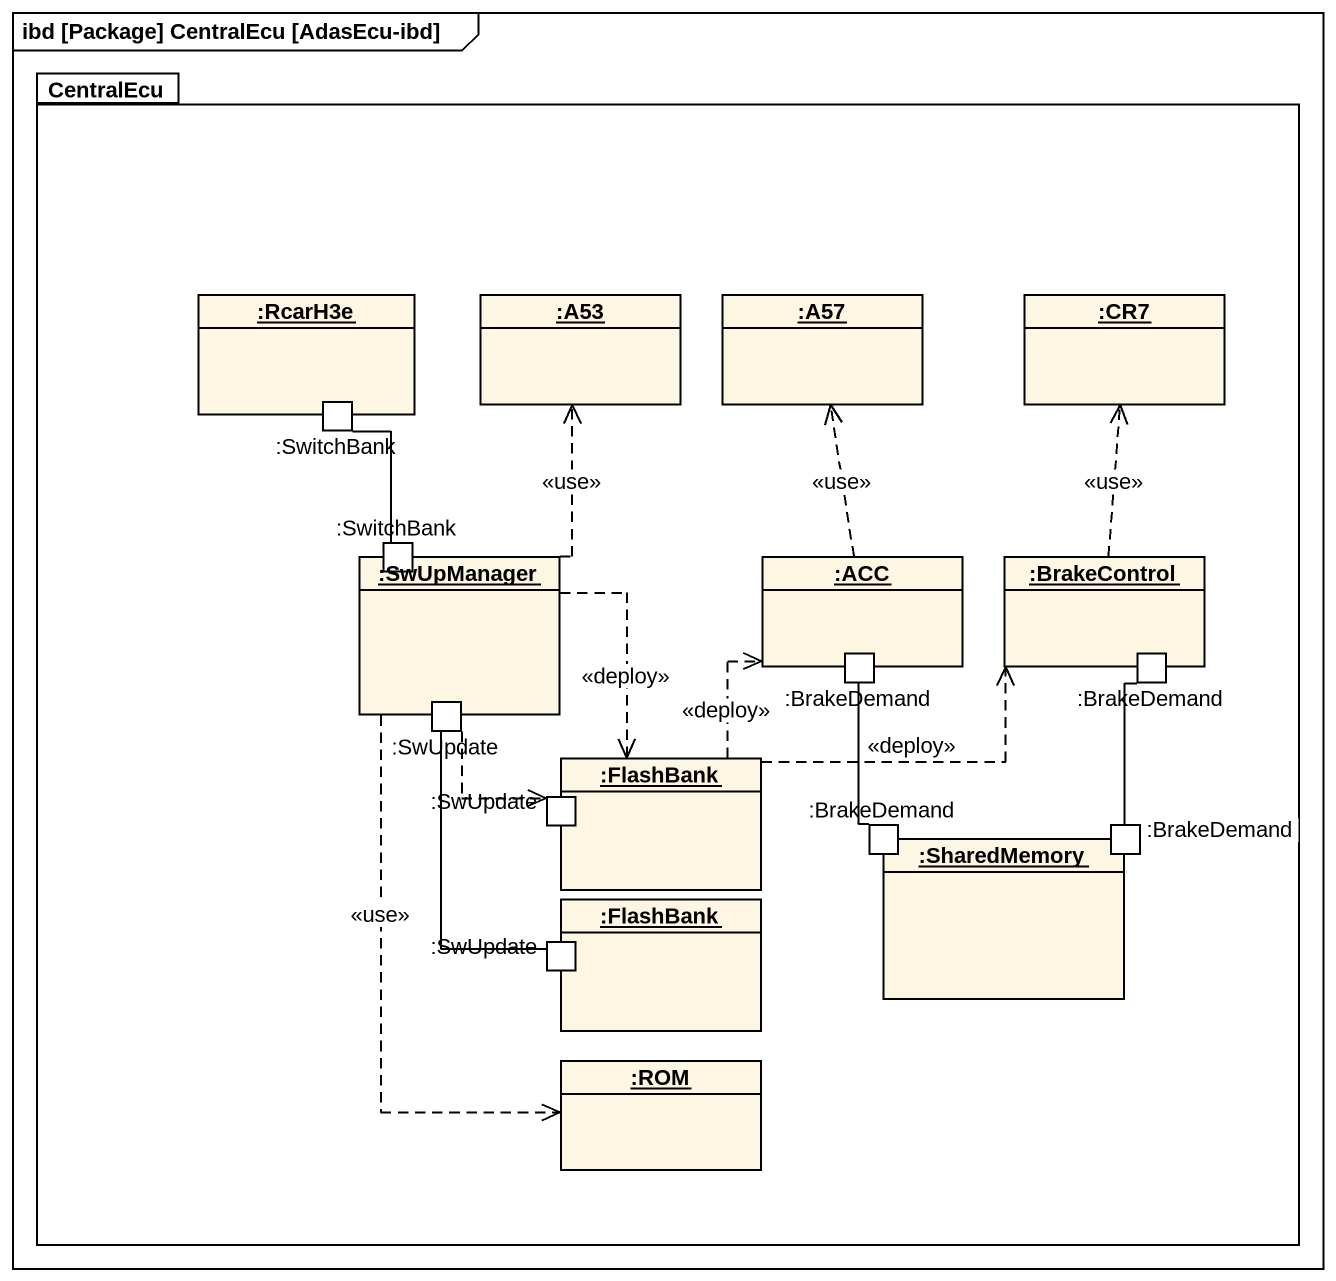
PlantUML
@startuml
mainframe ibd [Package] CentralEcu [AdasEcu-ibd]
allowmixing
hide circle
hide empty members
package CentralEcu {
  rectangle ":RcarH3e" as RcarH3e <<object>> {
    port ":SwitchBank" as SwitchBank
  }
  object ":A53" as A53
  object ":A57" as A57
  object ":CR7" as CR7
  rectangle ":SwUpManager" as SwUpManager <<object>> {
    port ":SwitchBank" as SwitchBank_2
    port ":SwUpdate" as SwUpdate
  }
  rectangle ":ACC" as ACC <<object>> {
    port ":BrakeDemand" as BrakeDemand
  }
  rectangle ":BrakeControl" as BrakeControl <<object>> {
    port ":BrakeDemand" as BrakeDemand_2
  }
  rectangle ":FlashBank" as FlashBank <<object>> {
    port ":SwUpdate" as SwUpdate_2
  }
  rectangle ":FlashBank" as FlashBank_2 <<object>> {
    port ":SwUpdate" as SwUpdate_3
  }
  rectangle ":SharedMemory" as SharedMemory <<object>> {
    port ":BrakeDemand" as BrakeDemand_3
    port ":BrakeDemand" as BrakeDemand_4
  }
  object ":ROM" as ROM
}
SwitchBank -- SwitchBank_2
SwUpManager .up.> A53 : <<use>>
SwUpManager ..> FlashBank : <<deploy>>
SwUpManager ..> ROM : <<use>>
ACC .up.> A57 : <<use>>
BrakeControl .up.> CR7 : <<use>>
SwUpdate ..> SwUpdate_2
FlashBank .up.> ACC : <<deploy>>
FlashBank .right.> BrakeControl : <<deploy>>
BrakeDemand_3 -up- BrakeDemand
BrakeDemand_4 -up- BrakeDemand_2
SwUpdate_3 -up- SwUpdate
@enduml
